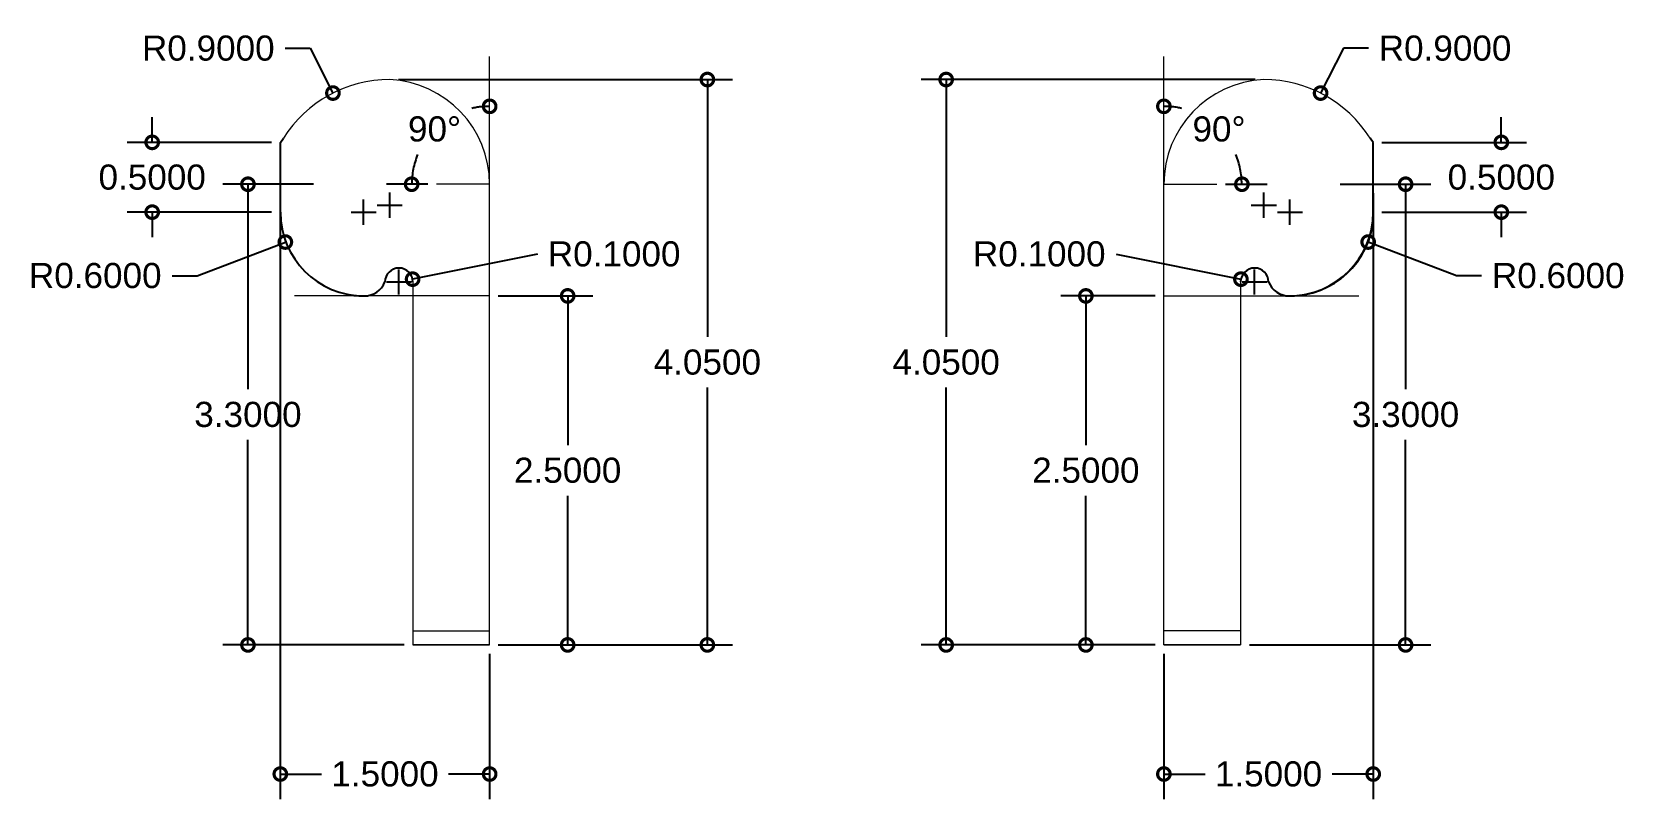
# Model space of a CAD drawing. Header units: centimetres. Extents: x -2.3 to 61.1, y -63.1 to 35.
# Drawn here: x 28.84 to 40.24, y -8.06 to -2.56 of the extents above; entities that cross this region are included whole.
import ezdxf

# ---------------------------------------------------------------- set-up
doc = ezdxf.new("R2010")
doc.units = ezdxf.units.CM
doc.header["$MEASUREMENT"] = 0
doc.linetypes.add('ACAD_ISO02W100', pattern=[15, 12, -3])
for name, color, linetype, lineweight in [('cuerpo', 7, 'Continuous', 15), ('lineas', 253, 'ACAD_ISO02W100', 15), ('medidas', 30, 'ACAD_ISO02W100', 18)]:
    doc.layers.add(name, color=color, linetype=linetype, lineweight=lineweight)
doc.styles.get("Standard").update_dxf_attribs({"font": 'arial.ttf'})
doc.dimstyles.get("Standard").update_dxf_attribs({"dimtxt": 0.18, "dimasz": 0.18, "dimexe": 0.18, "dimexo": 0.0625, "dimgap": 0.09, "dimtad": 0, "dimtih": 1, "dimtoh": 1, "dimdec": 4, "dimzin": 0, "dimdsep": 46, "dimtxsty": 'Standard', "dimblk": 'DOTSMALL', "dimcen": 0.09, "dimadec": 0, "dimazin": 0, "dimtfac": 1, "dimtdec": 4, "dimtofl": 0, "dimtmove": 0, "dimatfit": 3, "dimfxl": 1, "dimtolj": 1, "dimtzin": 0, "dimarcsym": 0})

# ---------------------------------------------------------------- blocks, each defined once
blk = doc.blocks.new('_DotSmall')
at = {"color": 0, "linetype": 'ByBlock', "const_width": 0.5}
blk.add_lwpolyline([(-0.0625, 0, 1), (0.0625, 0, 1)], format="xyb", close=True, dxfattribs=at)
blk = doc.blocks.new('*D444')
at = {"layer": 'Defpoints', "color": 0, "transparency": 16777216}
for p in [(31.4, -2.903), (32.116, -6.953), (33.676, -6.953)]:
    blk.add_point(p, dxfattribs=at)
at = {"layer": 'medidas', "color": 0, "lineweight": -2, "transparency": 16777216}
for p, q in [((31.462, -2.903), (33.856, -2.903)), ((33.676, -2.903), (33.676, -4.746)), ((33.676, -6.953), (33.676, -5.11)), ((32.178, -6.953), (33.856, -6.953))]:
    blk.add_line(p, q, dxfattribs=at)
at = {"layer": 'medidas', "color": 0, "lineweight": -2, "transparency": 16777216, "xscale": 0.18, "yscale": 0.18, "zscale": 0.18}
for p, rotation in [((33.676, -2.903), 90), ((33.676, -6.953), 270)]:
    blk.add_blockref('_DotSmall', p, dxfattribs=dict(at, rotation=rotation))
at = {"layer": 'medidas', "color": 0, "transparency": 16777216, "insert": (33.676, -4.928), "char_height": 0.18, "attachment_point": 5}
blk.add_mtext('\\A1;4.0500', dxfattribs=at)
blk = doc.blocks.new('*D445')
at = {"layer": 'Defpoints', "color": 0, "transparency": 16777216}
for p in [(30.916, -3.653), (30.384, -6.953), (31.566, -6.953)]:
    blk.add_point(p, dxfattribs=at)
at = {"layer": 'medidas', "color": 0, "lineweight": -2, "transparency": 16777216}
for p, q in [((30.853, -3.653), (30.204, -3.653)), ((30.384, -3.653), (30.384, -5.121)), ((30.384, -6.953), (30.384, -5.485)), ((31.503, -6.953), (30.204, -6.953))]:
    blk.add_line(p, q, dxfattribs=at)
at = {"layer": 'medidas', "color": 0, "lineweight": -2, "transparency": 16777216, "xscale": 0.18, "yscale": 0.18, "zscale": 0.18}
for p, rotation in [((30.384, -3.653), 90), ((30.384, -6.953), 270)]:
    blk.add_blockref('_DotSmall', p, dxfattribs=dict(at, rotation=rotation))
at = {"layer": 'medidas', "color": 0, "transparency": 16777216, "insert": (30.384, -5.303), "char_height": 0.18, "attachment_point": 5}
blk.add_mtext('\\A1;3.3000', dxfattribs=at)
blk = doc.blocks.new('*D446')
at = {"layer": 'Defpoints', "color": 0, "transparency": 16777216}
for p in [(32.116, -4.453), (32.116, -6.953), (32.675, -6.953)]:
    blk.add_point(p, dxfattribs=at)
at = {"layer": 'medidas', "color": 0, "lineweight": -2, "transparency": 16777216}
for p, q in [((32.178, -4.453), (32.855, -4.453)), ((32.675, -4.453), (32.675, -5.521)), ((32.675, -6.953), (32.675, -5.885)), ((32.178, -6.953), (32.855, -6.953))]:
    blk.add_line(p, q, dxfattribs=at)
at = {"layer": 'medidas', "color": 0, "lineweight": -2, "transparency": 16777216, "xscale": 0.18, "yscale": 0.18, "zscale": 0.18}
for p, rotation in [((32.675, -4.453), 90), ((32.675, -6.953), 270)]:
    blk.add_blockref('_DotSmall', p, dxfattribs=dict(at, rotation=rotation))
at = {"layer": 'medidas', "color": 0, "transparency": 16777216, "insert": (32.675, -5.703), "char_height": 0.18, "attachment_point": 5}
blk.add_mtext('\\A1;2.5000', dxfattribs=at)
blk = doc.blocks.new('*D447')
at = {"layer": 'Defpoints', "color": 0, "transparency": 16777216}
for p in [(30.993, -3), (31.4, -3.803)]:
    blk.add_point(p, dxfattribs=at)
at = {"layer": 'medidas', "color": 0, "lineweight": -2, "transparency": 16777216}
for p, q in [((30.65, -2.679), (30.83, -2.679)), ((30.83, -2.679), (30.993, -3)), ((31.4, -3.893), (31.4, -3.713)), ((31.31, -3.803), (31.49, -3.803))]:
    blk.add_line(p, q, dxfattribs=at)
at = {"layer": 'medidas', "color": 0, "lineweight": -2, "transparency": 16777216, "xscale": 0.18, "yscale": 0.18, "zscale": 0.18, "rotation": 296.904587961864}
blk.add_blockref('_DotSmall', (30.993, -3), dxfattribs=at)
at = {"layer": 'medidas', "color": 0, "transparency": 16777216, "insert": (30.1, -2.679), "char_height": 0.18, "attachment_point": 5}
blk.add_mtext('\\A1;R0.9000', dxfattribs=at)
blk = doc.blocks.new('*D448')
at = {"layer": 'Defpoints', "color": 0, "transparency": 16777216}
for p in [(32.116, -2.739), (31.836, -3.17), (31.736, -3.653), (32.116, -3.653), (32.116, -3.653)]:
    blk.add_point(p, dxfattribs=at)
at = {"layer": 'medidas', "color": 0, "lineweight": -2, "transparency": 16777216}
blk.add_line((31.674, -3.653), (31.377, -3.653), dxfattribs=at)
for start, end in [(90, 103.278), (157.5854, 180)]:
    blk.add_arc((32.116, -3.653), 0.558, start, end, dxfattribs=at)
at = {"layer": 'medidas', "color": 0, "lineweight": -2, "transparency": 16777216, "xscale": 0.18, "yscale": 0.18, "zscale": 0.18}
blk.add_blockref('_DotSmall', (32.116, -3.095), dxfattribs=at)
at = {"layer": 'medidas', "color": 0, "lineweight": -2, "transparency": 16777216, "xscale": 0.18, "yscale": 0.18, "zscale": 0.18, "rotation": 269.9999999999999}
blk.add_blockref('_DotSmall', (31.557, -3.653), dxfattribs=at)
at = {"layer": 'medidas', "color": 0, "transparency": 16777216, "insert": (31.721, -3.258), "char_height": 0.18, "attachment_point": 5}
blk.add_mtext('\\A1;90°', dxfattribs=at)
blk = doc.blocks.new('*D443')
at = {"layer": 'Defpoints', "color": 0, "transparency": 16777216}
for p in [(31.213, -3.853), (30.652, -4.067)]:
    blk.add_point(p, dxfattribs=at)
at = {"layer": 'medidas', "color": 0, "lineweight": -2, "transparency": 16777216}
for p, q in [((31.123, -3.853), (31.303, -3.853)), ((31.213, -3.943), (31.213, -3.763)), ((30.02, -4.308), (30.652, -4.067)), ((29.84, -4.308), (30.02, -4.308))]:
    blk.add_line(p, q, dxfattribs=at)
at = {"layer": 'medidas', "color": 0, "lineweight": -2, "transparency": 16777216, "xscale": 0.18, "yscale": 0.18, "zscale": 0.18, "rotation": 20.88827241894635}
blk.add_blockref('_DotSmall', (30.652, -4.067), dxfattribs=at)
at = {"layer": 'medidas', "color": 0, "transparency": 16777216, "insert": (29.29, -4.308), "char_height": 0.18, "attachment_point": 5}
blk.add_mtext('\\A1;R0.6000', dxfattribs=at)
blk = doc.blocks.new('*D475')
at = {"layer": 'Defpoints', "color": 0, "transparency": 16777216}
for p in [(30.616, -3.653), (32.116, -6.953), (30.616, -7.878)]:
    blk.add_point(p, dxfattribs=at)
at = {"layer": 'medidas', "color": 0, "lineweight": -2, "transparency": 16777216}
for p, q in [((30.616, -3.716), (30.616, -8.058)), ((32.116, -7.016), (32.116, -8.058)), ((30.616, -7.878), (30.911, -7.878)), ((32.116, -7.878), (31.82, -7.878))]:
    blk.add_line(p, q, dxfattribs=at)
at = {"layer": 'medidas', "color": 0, "lineweight": -2, "transparency": 16777216, "xscale": 0.18, "yscale": 0.18, "zscale": 0.18, "rotation": 180}
blk.add_blockref('_DotSmall', (30.616, -7.878), dxfattribs=at)
at = {"layer": 'medidas', "color": 0, "lineweight": -2, "transparency": 16777216, "xscale": 0.18, "yscale": 0.18, "zscale": 0.18}
blk.add_blockref('_DotSmall', (32.116, -7.878), dxfattribs=at)
at = {"layer": 'medidas', "color": 0, "transparency": 16777216, "insert": (31.366, -7.878), "char_height": 0.18, "attachment_point": 5}
blk.add_mtext('\\A1;1.5000', dxfattribs=at)
blk = doc.blocks.new('*D430')
at = {"layer": 'Defpoints', "color": 0, "transparency": 16777216}
for p in [(30.616, -3.353), (29.698, -3.853), (30.616, -3.853)]:
    blk.add_point(p, dxfattribs=at)
at = {"layer": 'medidas', "color": 0, "lineweight": -2, "transparency": 16777216}
for p, q in [((29.698, -3.353), (29.698, -3.173)), ((30.554, -3.353), (29.518, -3.353)), ((30.554, -3.853), (29.518, -3.853)), ((29.698, -3.853), (29.698, -4.033))]:
    blk.add_line(p, q, dxfattribs=at)
at = {"layer": 'medidas', "color": 0, "lineweight": -2, "transparency": 16777216, "xscale": 0.18, "yscale": 0.18, "zscale": 0.18}
for p, rotation in [((29.698, -3.353), 270), ((29.698, -3.853), 90)]:
    blk.add_blockref('_DotSmall', p, dxfattribs=dict(at, rotation=rotation))
at = {"layer": 'medidas', "color": 0, "transparency": 16777216, "insert": (29.698, -3.603), "char_height": 0.18, "attachment_point": 5}
blk.add_mtext('\\A1;0.5000', dxfattribs=at)
blk = doc.blocks.new('*D457')
at = {"layer": 'Defpoints', "color": 0, "transparency": 16777216}
for p in [(31.466, -4.353), (31.564, -4.333)]:
    blk.add_point(p, dxfattribs=at)
at = {"layer": 'medidas', "color": 0, "lineweight": -2, "transparency": 16777216}
for p, q in [((32.459, -4.153), (31.564, -4.333)), ((31.466, -4.443), (31.466, -4.263)), ((31.376, -4.353), (31.556, -4.353))]:
    blk.add_line(p, q, dxfattribs=at)
at = {"layer": 'medidas', "color": 0, "lineweight": -2, "transparency": 16777216, "xscale": 0.18, "yscale": 0.18, "zscale": 0.18, "rotation": 191.3852447709892}
blk.add_blockref('_DotSmall', (31.564, -4.333), dxfattribs=at)
at = {"layer": 'medidas', "color": 0, "transparency": 16777216, "insert": (33.008, -4.153), "char_height": 0.18, "attachment_point": 5}
blk.add_mtext('\\A1;R0.1000', dxfattribs=at)
blk = doc.blocks.new('*D478')
at = {"layer": 'Defpoints', "color": 0, "transparency": 16777216}
for p in [(37.663, -2.903), (35.387, -6.953), (36.947, -6.953)]:
    blk.add_point(p, dxfattribs=at)
at = {"layer": 'medidas', "color": 0, "lineweight": -2, "transparency": 16777216}
for p, q in [((37.6, -2.903), (35.207, -2.903)), ((35.387, -2.903), (35.387, -4.746)), ((35.387, -6.953), (35.387, -5.11)), ((36.885, -6.953), (35.207, -6.953))]:
    blk.add_line(p, q, dxfattribs=at)
at = {"layer": 'medidas', "color": 0, "lineweight": -2, "transparency": 16777216, "xscale": 0.18, "yscale": 0.18, "zscale": 0.18}
for p, rotation in [((35.387, -2.903), 90), ((35.387, -6.953), 270)]:
    blk.add_blockref('_DotSmall', p, dxfattribs=dict(at, rotation=rotation))
at = {"layer": 'medidas', "color": 0, "transparency": 16777216, "insert": (35.387, -4.928), "char_height": 0.18, "attachment_point": 5}
blk.add_mtext('\\A1;4.0500', dxfattribs=at)
blk = doc.blocks.new('*D479')
at = {"layer": 'Defpoints', "color": 0, "transparency": 16777216}
for p in [(38.147, -3.653), (37.497, -6.953), (38.679, -6.953)]:
    blk.add_point(p, dxfattribs=at)
at = {"layer": 'medidas', "color": 0, "lineweight": -2, "transparency": 16777216}
for p, q in [((38.21, -3.653), (38.859, -3.653)), ((38.679, -3.653), (38.679, -5.121)), ((38.679, -6.953), (38.679, -5.485)), ((37.56, -6.953), (38.859, -6.953))]:
    blk.add_line(p, q, dxfattribs=at)
at = {"layer": 'medidas', "color": 0, "lineweight": -2, "transparency": 16777216, "xscale": 0.18, "yscale": 0.18, "zscale": 0.18}
for p, rotation in [((38.679, -3.653), 90), ((38.679, -6.953), 270)]:
    blk.add_blockref('_DotSmall', p, dxfattribs=dict(at, rotation=rotation))
at = {"layer": 'medidas', "color": 0, "transparency": 16777216, "insert": (38.679, -5.303), "char_height": 0.18, "attachment_point": 5}
blk.add_mtext('\\A1;3.3000', dxfattribs=at)
blk = doc.blocks.new('*D480')
at = {"layer": 'Defpoints', "color": 0, "transparency": 16777216}
for p in [(36.947, -4.453), (36.388, -6.953), (36.947, -6.953)]:
    blk.add_point(p, dxfattribs=at)
at = {"layer": 'medidas', "color": 0, "lineweight": -2, "transparency": 16777216}
for p, q in [((36.885, -4.453), (36.208, -4.453)), ((36.388, -4.453), (36.388, -5.521)), ((36.388, -6.953), (36.388, -5.885)), ((36.885, -6.953), (36.208, -6.953))]:
    blk.add_line(p, q, dxfattribs=at)
at = {"layer": 'medidas', "color": 0, "lineweight": -2, "transparency": 16777216, "xscale": 0.18, "yscale": 0.18, "zscale": 0.18}
for p, rotation in [((36.388, -4.453), 90), ((36.388, -6.953), 270)]:
    blk.add_blockref('_DotSmall', p, dxfattribs=dict(at, rotation=rotation))
at = {"layer": 'medidas', "color": 0, "transparency": 16777216, "insert": (36.388, -5.703), "char_height": 0.18, "attachment_point": 5}
blk.add_mtext('\\A1;2.5000', dxfattribs=at)
blk = doc.blocks.new('*D481')
at = {"layer": 'Defpoints', "color": 0, "transparency": 16777216}
for p in [(38.07, -3), (37.663, -3.803)]:
    blk.add_point(p, dxfattribs=at)
at = {"layer": 'medidas', "color": 0, "lineweight": -2, "transparency": 16777216}
for p, q in [((38.233, -2.679), (38.07, -3)), ((38.413, -2.679), (38.233, -2.679)), ((37.663, -3.893), (37.663, -3.713)), ((37.573, -3.803), (37.753, -3.803))]:
    blk.add_line(p, q, dxfattribs=at)
at = {"layer": 'medidas', "color": 0, "lineweight": -2, "transparency": 16777216, "xscale": 0.18, "yscale": 0.18, "zscale": 0.18, "rotation": 243.0954120381356}
blk.add_blockref('_DotSmall', (38.07, -3), dxfattribs=at)
at = {"layer": 'medidas', "color": 0, "transparency": 16777216, "insert": (38.962, -2.679), "char_height": 0.18, "attachment_point": 5}
blk.add_mtext('\\A1;R0.9000', dxfattribs=at)
blk = doc.blocks.new('*D482')
at = {"layer": 'Defpoints', "color": 0, "transparency": 16777216}
for p in [(36.947, -2.739), (37.431, -3.374), (36.947, -3.653), (36.947, -3.653), (37.327, -3.653)]:
    blk.add_point(p, dxfattribs=at)
at = {"layer": 'medidas', "color": 0, "lineweight": -2, "transparency": 16777216}
blk.add_line((37.389, -3.653), (37.686, -3.653), dxfattribs=at)
for start, end in [(76.722, 90), (0, 22.4146)]:
    blk.add_arc((36.947, -3.653), 0.558, start, end, dxfattribs=at)
at = {"layer": 'medidas', "color": 0, "lineweight": -2, "transparency": 16777216, "xscale": 0.18, "yscale": 0.18, "zscale": 0.18}
for p, rotation in [((36.947, -3.095), 179.9999999999999), ((37.506, -3.653), 270)]:
    blk.add_blockref('_DotSmall', p, dxfattribs=dict(at, rotation=rotation))
at = {"layer": 'medidas', "color": 0, "transparency": 16777216, "insert": (37.342, -3.258), "char_height": 0.18, "attachment_point": 5}
blk.add_mtext('\\A1;90°', dxfattribs=at)
blk = doc.blocks.new('*D476')
at = {"layer": 'Defpoints', "color": 0, "transparency": 16777216}
for p in [(37.85, -3.853), (38.411, -4.067)]:
    blk.add_point(p, dxfattribs=at)
at = {"layer": 'medidas', "color": 0, "lineweight": -2, "transparency": 16777216}
for p, q in [((37.76, -3.853), (37.94, -3.853)), ((37.85, -3.943), (37.85, -3.763)), ((39.043, -4.308), (38.411, -4.067)), ((39.223, -4.308), (39.043, -4.308))]:
    blk.add_line(p, q, dxfattribs=at)
blk.add_arc((37.85, -3.853), 0.6, 269.1943, 356.3006, dxfattribs=at)
at = {"layer": 'medidas', "color": 0, "lineweight": -2, "transparency": 16777216, "xscale": 0.18, "yscale": 0.18, "zscale": 0.18, "rotation": 159.1117275810535}
blk.add_blockref('_DotSmall', (38.411, -4.067), dxfattribs=at)
at = {"layer": 'medidas', "color": 0, "transparency": 16777216, "insert": (39.773, -4.308), "char_height": 0.18, "attachment_point": 5}
blk.add_mtext('\\A1;R0.6000', dxfattribs=at)
blk = doc.blocks.new('*D483')
at = {"layer": 'Defpoints', "color": 0, "transparency": 16777216}
for p in [(38.447, -3.653), (36.947, -6.953), (38.447, -7.878)]:
    blk.add_point(p, dxfattribs=at)
at = {"layer": 'medidas', "color": 0, "lineweight": -2, "transparency": 16777216}
for p, q in [((38.447, -3.716), (38.447, -8.058)), ((36.947, -7.016), (36.947, -8.058)), ((36.947, -7.878), (37.242, -7.878)), ((38.447, -7.878), (38.152, -7.878))]:
    blk.add_line(p, q, dxfattribs=at)
at = {"layer": 'medidas', "color": 0, "lineweight": -2, "transparency": 16777216, "xscale": 0.18, "yscale": 0.18, "zscale": 0.18, "rotation": 180}
blk.add_blockref('_DotSmall', (36.947, -7.878), dxfattribs=at)
at = {"layer": 'medidas', "color": 0, "lineweight": -2, "transparency": 16777216, "xscale": 0.18, "yscale": 0.18, "zscale": 0.18}
blk.add_blockref('_DotSmall', (38.447, -7.878), dxfattribs=at)
at = {"layer": 'medidas', "color": 0, "transparency": 16777216, "insert": (37.697, -7.878), "char_height": 0.18, "attachment_point": 5}
blk.add_mtext('\\A1;1.5000', dxfattribs=at)
blk = doc.blocks.new('*D477')
at = {"layer": 'Defpoints', "color": 0, "transparency": 16777216}
for p in [(38.446, -3.353), (38.446, -3.853), (39.365, -3.853)]:
    blk.add_point(p, dxfattribs=at)
at = {"layer": 'medidas', "color": 0, "lineweight": -2, "transparency": 16777216}
for p, q in [((39.365, -3.353), (39.365, -3.173)), ((38.509, -3.353), (39.545, -3.353)), ((38.509, -3.853), (39.545, -3.853)), ((39.365, -3.853), (39.365, -4.033))]:
    blk.add_line(p, q, dxfattribs=at)
at = {"layer": 'medidas', "color": 0, "lineweight": -2, "transparency": 16777216, "xscale": 0.18, "yscale": 0.18, "zscale": 0.18}
for p, rotation in [((39.365, -3.353), 270), ((39.365, -3.853), 90)]:
    blk.add_blockref('_DotSmall', p, dxfattribs=dict(at, rotation=rotation))
at = {"layer": 'medidas', "color": 0, "transparency": 16777216, "insert": (39.365, -3.603), "char_height": 0.18, "attachment_point": 5}
blk.add_mtext('\\A1;0.5000', dxfattribs=at)
blk = doc.blocks.new('*D484')
at = {"layer": 'Defpoints', "color": 0, "transparency": 16777216}
for p in [(37.499, -4.333), (37.597, -4.353)]:
    blk.add_point(p, dxfattribs=at)
at = {"layer": 'medidas', "color": 0, "lineweight": -2, "transparency": 16777216}
for p, q in [((36.604, -4.153), (37.499, -4.333)), ((37.597, -4.443), (37.597, -4.263)), ((37.507, -4.353), (37.687, -4.353))]:
    blk.add_line(p, q, dxfattribs=at)
at = {"layer": 'medidas', "color": 0, "lineweight": -2, "transparency": 16777216, "xscale": 0.18, "yscale": 0.18, "zscale": 0.18, "rotation": 348.614755229011}
blk.add_blockref('_DotSmall', (37.499, -4.333), dxfattribs=at)
at = {"layer": 'medidas', "color": 0, "transparency": 16777216, "insert": (36.054, -4.153), "char_height": 0.18, "attachment_point": 5}
blk.add_mtext('\\A1;R0.1000', dxfattribs=at)

msp = doc.modelspace()

# ---------------------------------------------------------------- linework, layer by layer
for centre, start, end in [((31.18389, -4.25522), 257.781685, 257.800594), ((37.87886, -4.25522), 282.199406, 282.218315)]:
    msp.add_arc(centre, 0.19814, start, end)
at = {"layer": 'cuerpo'}
for p, q in [((32.11552, -6.95307), (32.11552, -3.65307)), ((36.94723, -6.95307), (36.94723, -3.65307)), ((31.56552, -4.35307), (31.56552, -6.95307)), ((37.49723, -4.35307), (37.49723, -6.95307)), ((31.56552, -6.85307), (32.11552, -6.85307)), ((31.56552, -6.95307), (32.11552, -6.95307)), ((32.11552, -6.95307), (31.56552, -6.95307)), ((37.49723, -6.85307), (36.94723, -6.85307)), ((37.49723, -6.95307), (36.94723, -6.95307)), ((36.94723, -6.95307), (37.49723, -6.95307))]:
    msp.add_line(p, q, dxfattribs=at)
for centre, radius, start, end in [((31.39995, -3.80307), 0.9, 90, 147.769047), ((31.36469, -3.65307), 0.75083, 0, 87.308535), ((37.69806, -3.65307), 0.75083, 92.691465, 180), ((37.6628, -3.80307), 0.9, 32.230953, 90)]:
    msp.add_arc(centre, radius, start, end, dxfattribs=at)
at = {"layer": 'Defpoints'}
for p, q in [((30.61645, -3.35307), (30.63863, -3.32307)), ((30.61645, -3.85307), (30.61645, -3.35307)), ((38.4463, -3.35307), (38.42412, -3.32307)), ((38.4463, -3.85307), (38.4463, -3.35307))]:
    msp.add_line(p, q, dxfattribs=at)
for centre, radius, start, end in [((31.21645, -3.85307), 0.6, 180, 270), ((37.8463, -3.85307), 0.6, 270, 0), ((31.46552, -4.35307), 0.1, 0, 180), ((37.59723, -4.35307), 0.1, 0, 180), ((31.21727, -4.29315), 0.1599, 270, 337.994579), ((37.84549, -4.29315), 0.1599, 202.005421, 270), ((31.21273, -3.85307), 0.6, 263.232162, 270.433038), ((37.85002, -3.85307), 0.6, 269.566962, 276.767838)]:
    msp.add_arc(centre, radius, start, end, dxfattribs=at)
at = {"layer": 'lineas'}
for p, q in [((32.11552, -3.65307), (32.11552, -2.73903)), ((36.94723, -3.65307), (36.94723, -2.73903)), ((32.11552, -3.65307), (31.73605, -3.65307)), ((36.94723, -3.65307), (37.3267, -3.65307)), ((31.56552, -4.45307), (30.71869, -4.45307)), ((32.11552, -4.45307), (31.56552, -4.45307)), ((36.94723, -4.45307), (37.49723, -4.45307)), ((37.49723, -4.45307), (38.34407, -4.45307))]:
    msp.add_line(p, q, dxfattribs=at)

# ---------------------------------------------------------------- dimensions: what is measured, and where the dimension line sits
at = {"layer": 'medidas'}
for center, mpoint, picture, middle in [((31.39995, -3.80307), (30.99269, -3.00048), '*D447', (30.10034, -2.67945)), ((37.6628, -3.80307), (38.07006, -3.00048), '*D481', (38.96241, -2.67945))]:
    dim = msp.add_radius_dim(center=center, mpoint=mpoint, dimstyle='Standard', dxfattribs=at)
    dim.commit()
    dim.dimension.update_dxf_attribs({"geometry": picture, "text_midpoint": middle})
for base, line1, line2, picture, middle in [((31.83636, -3.16954), ((32.11552, -3.65307), (31.73605, -3.65307)), ((32.11552, -3.65307), (32.11552, -2.73903)), '*D448', (31.72072, -3.25827)), ((37.43076, -3.3739), ((36.94723, -3.65307), (37.3267, -3.65307)), ((36.94723, -3.65307), (36.94723, -2.73903)), '*D482', (37.34203, -3.25827))]:
    dim = msp.add_angular_dim_2l(base=base, line1=line1, line2=line2, dimstyle='Standard', dxfattribs=at)
    dim.commit()
    dim.dimension.update_dxf_attribs({"geometry": picture, "text_midpoint": middle})
for base, p1, p2, angle, picture, middle in [((33.67563, -6.95307), (31.39995, -2.90307), (32.11552, -6.95307), 90, '*D444', (33.67563, -4.92807)), ((35.38712, -6.95307), (37.6628, -2.90307), (36.94723, -6.95307), 90, '*D478', (35.38712, -4.92807)), ((29.6981, -3.85307), (30.61645, -3.35307), (30.61645, -3.85307), 90, '*D430', (29.6981, -3.60307)), ((39.36465, -3.85307), (38.4463, -3.35307), (38.4463, -3.85307), 90, '*D477', (39.36465, -3.60307)), ((30.38424, -6.95307), (30.91552, -3.65307), (31.56552, -6.95307), 90, '*D445', (30.38424, -5.30307)), ((38.67851, -6.95307), (38.14723, -3.65307), (37.49723, -6.95307), 90, '*D479', (38.67851, -5.30307)), ((38.44723, -7.87791), (36.94723, -6.95307), (38.44723, -3.65307), 180, '*D483', (37.69723, -7.87791)), ((32.67504, -6.95307), (32.11552, -4.45307), (32.11552, -6.95307), 90, '*D446', (32.67504, -5.70307)), ((36.38771, -6.95307), (36.94723, -4.45307), (36.94723, -6.95307), 90, '*D480', (36.38771, -5.70307))]:
    dim = msp.add_linear_dim(base=base, p1=p1, p2=p2, angle=angle, dimstyle='Standard', dxfattribs=at)
    dim.commit()
    dim.dimension.update_dxf_attribs({"geometry": picture, "text_midpoint": middle})
dim = msp.add_linear_dim(base=(30.61552, -7.87791), p1=(32.11552, -6.95307), p2=(30.61552, -3.65307), dimstyle='Standard', dxfattribs=at)
dim.commit()
dim.dimension.update_dxf_attribs({"geometry": '*D475', "text_midpoint": (31.36552, -7.87791)})
for center, mpoint, picture, middle in [((31.21273, -3.85307), (30.65217, -4.067), '*D443', (29.29017, -4.3084)), ((37.85002, -3.85307), (38.41058, -4.067), '*D476', (39.77259, -4.3084)), ((31.46552, -4.35307), (31.56355, -4.33333), '*D457', (32.45898, -4.15302)), ((37.59723, -4.35307), (37.4992, -4.33333), '*D484', (36.60377, -4.15302))]:
    dim = msp.add_radius_dim(center=center, mpoint=mpoint, dimstyle='Standard', dxfattribs=at)
    dim.commit()
    dim.dimension.update_dxf_attribs({"geometry": picture, "text_midpoint": middle, "dimtype": 164})

doc.saveas('drawing.dxf')
